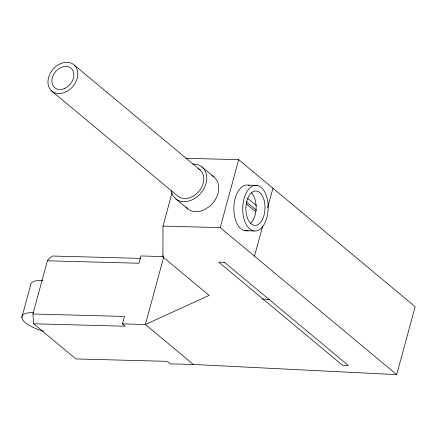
<?xml version="1.0" encoding="UTF-8"?>
<svg xmlns="http://www.w3.org/2000/svg" width="437" height="437" viewBox="0 0 437 437"><rect width="100%" height="100%" fill="white"/><g stroke="black" fill="none" stroke-linecap="round" stroke-linejoin="round"><path stroke-width="0.66" d="M185.55 158.281L238.678 159.691L415.15 306.703L396.692 374.635L193.356 364.463L170.408 363.857L167.409 361.355L75.863 358.924L33.693 323.795L32.917 314.012L124.463 316.437L122.436 323.893L145.384 324.5L209.143 295.434L162.886 256.896L163.006 226.104L172.058 192.793M21.85 317.415L30.612 285.17A25.81 8.614 15.2 0 1 42.766 280.314M32.917 314.012L47.376 260.802L49.07 258.491L52.353 256.033L140.506 258.371M162.886 256.896L163.241 255.59M163.662 257.224L145.384 324.5L193.356 364.463M396.692 374.635L220.221 227.622L238.678 159.691M254.487 256.169L262.653 226.12M267.619 207.832L272.945 188.238M248.265 185.146L257.136 185.381A22.904 12.722 -88.5 0 1 265.538 221.526A22.904 12.722 -88.5 0 1 243.682 217.588A22.904 12.722 -88.5 0 1 257.136 185.381M163.006 226.104L220.221 227.622M244.9 230.714L253.771 230.949M163.165 256.552L140.894 255.962L138.917 263.227L47.376 260.802M33.693 323.795L125.233 326.221L122.436 323.893M262.134 299.05L269.618 299.427M247.593 198.267L256.475 205.669M246.053 201.599L256.503 210.301M192.662 164.143A20.648 15.727 -50.2 0 1 201.85 166.868L213.846 176.859L216.588 179.94A20.648 15.727 -50.2 0 1 209.372 206.499L205.008 209.394A20.648 15.727 -50.2 0 1 187.844 208.935L175.849 198.944L173.107 195.869A20.648 15.727 -50.2 0 1 171.173 190.652M246.299 203.893L255.721 211.743M74.366 65.168A17.207 13.105 -50.2 0 1 65.364 92.174A17.207 13.105 -50.2 0 1 48.884 76.535A17.207 13.105 -50.2 0 1 74.366 65.168L200.348 170.113M51.375 90.749L177.356 195.7A17.207 13.105 -50.2 0 0 199.562 190.488A17.207 13.105 -50.2 0 0 198.01 168.463M201.85 166.868L204.598 169.949A20.648 15.727 -50.2 0 1 197.377 196.508L193.012 199.403A20.648 15.727 -50.2 0 1 175.849 198.944M185.916 206.772L187.844 208.935M43.334 331.219A25.81 8.614 15.2 0 1 22.424 319.31A25.81 8.614 15.2 0 1 33.316 312.542M248.227 230.523A22.904 12.722 -88.5 0 1 233.866 207.651A22.904 12.722 -88.5 0 1 249.358 185.43M211.863 175.581A20.648 15.727 -50.2 0 1 213.846 176.859M251.275 192.673A17.207 9.554 -88.5 0 1 256.126 208.531A17.207 9.554 -88.5 0 1 250.101 223.711M224.438 262.282L218.713 262.129L342.542 365.283L348.262 365.436L224.438 262.282M64.709 88.432A12.678 9.658 -50.2 0 0 71.34 68.533A12.678 9.658 -50.2 0 0 52.56 76.912A12.678 9.658 -50.2 0 0 64.709 88.432M262.626 219.112A17.207 9.554 -88.5 0 0 257.344 191.198A17.207 9.554 -88.5 0 0 246.386 214.185A17.207 9.554 -88.5 0 0 262.626 219.112"/></g></svg>
